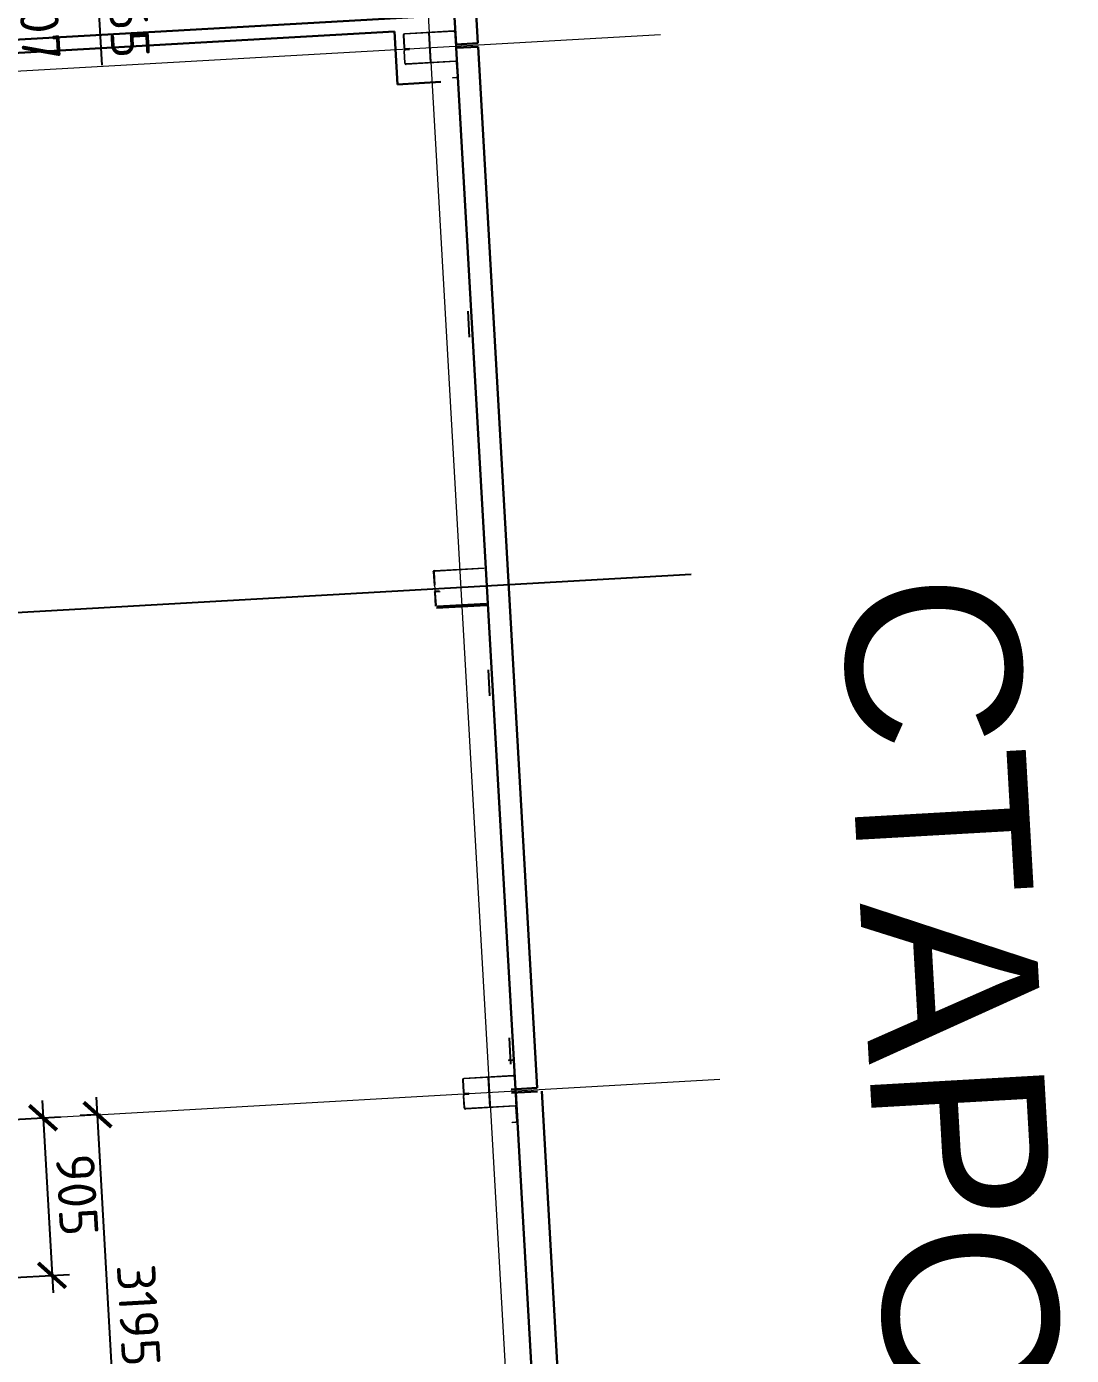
# Model space of a CAD drawing. Header units: metres. Extents: x 107714.6 to 107779.8, y 110796.6 to 110847.9.
# Drawn here: x 107773.82 to 107779.81, y 110823.88 to 110831.5 of the extents above; entities that cross this region are included whole.
import ezdxf

# ---------------------------------------------------------------- set-up
doc = ezdxf.new("R2010")
doc.units = ezdxf.units.M
doc.header["$PDMODE"] = 35
doc.header["$PDSIZE"] = 0.01
for name, pattern in [('CENTER', [50.8, 31.75, -6.35, 6.35, -6.35]), ('XKITLINE00', [0]), ('XKITLINE02', [4, 2, -2])]:
    doc.linetypes.add(name, pattern=pattern)
for name, color, linetype, lineweight in [('Part', 5, 'Continuous', 0), ('ОСИ', 251, 'CENTER', 18), ('Размерные', 45, 'Continuous', 15), ('Стены разрез', 7, 'Continuous', 30)]:
    doc.layers.add(name, color=color, linetype=linetype, lineweight=lineweight)
doc.layers.add('Вспомогательные', color=6, linetype='Continuous', plot=False)
doc.layers.add('размеры', color=7, linetype='Continuous')
doc.styles.add('AxeAndPointZ', font='arial.ttf')
doc.styles.add('GOST 2.304 type A', font='isocpeur.ttf')
doc.dimstyles.new('ISO-25', dxfattribs={"dimtxt": 0.22, "dimasz": 0.15, "dimexe": 0.1, "dimexo": 0, "dimgap": 0.06, "dimtad": 1, "dimdec": 0, "dimlfac": 1000, "dimtxsty": 'GOST 2.304 type A', "dimblk": 'ARCHTICK', "dimcen": 2.5, "dimdle": 0.1, "dimadec": 0, "dimazin": 0, "dimtfac": 1, "dimtdec": 0, "dimtmove": 0, "dimatfit": 3, "dimfxl": 1, "dimarcsym": 0})
doc.dimstyles.new('снизу', dxfattribs={"dimtxt": 0.22, "dimasz": 0.1, "dimexe": 0.1, "dimexo": 0, "dimgap": 0.06, "dimtad": 1, "dimdec": 0, "dimlfac": 1000, "dimtxsty": 'GOST 2.304 type A', "dimblk": 'OBLIQUE', "dimcen": 2.5, "dimdle": 0.1, "dimse1": 1, "dimse2": 1, "dimsd1": 1, "dimsd2": 1, "dimadec": 0, "dimazin": 0, "dimtfac": 1, "dimtdec": 0, "dimtofl": 0, "dimtmove": 2, "dimatfit": 3, "dimfxl": 1, "dimarcsym": 0})

# ---------------------------------------------------------------- blocks, each defined once
blk = doc.blocks.new('к3')
at = {"color": 0, "linetype": 'ByBlock', "lineweight": -2, "ltscale": 200}
for p, q in [((4147425.8, 542836.2), (4147504.8, 542836.2)), ((4147769.8, 542836.2), (4147690.8, 542836.2)), ((4147417.8, 542805.7), (4147417.8, 542828.2)), ((4147417.8, 542805.7), (4147420.8, 542805.7)), ((4147420.8, 542805.7), (4147420.8, 542828.2)), ((4147425.8, 542833.2), (4147504.8, 542833.2)), ((4147509.8, 542828.2), (4147509.8, 542544.2)), ((4147512.8, 542828.2), (4147512.8, 542544.2)), ((4147682.8, 542828.2), (4147682.8, 542544.2)), ((4147685.8, 542828.2), (4147685.8, 542544.2)), ((4147769.8, 542833.2), (4147690.8, 542833.2)), ((4147774.8, 542805.7), (4147774.8, 542828.2)), ((4147777.8, 542805.7), (4147774.8, 542805.7)), ((4147777.8, 542805.7), (4147777.8, 542828.2)), ((4147517.8, 542539.2), (4147588.8, 542539.2)), ((4147517.8, 542536.2), (4147588.8, 542536.2)), ((4147593.8, 542544.2), (4147593.8, 542566.7)), ((4147593.8, 542566.7), (4147596.8, 542566.7)), ((4147596.8, 542544.2), (4147596.8, 542566.7)), ((4147598.8, 542544.2), (4147598.8, 542566.7)), ((4147601.8, 542566.7), (4147598.8, 542566.7)), ((4147601.8, 542544.2), (4147601.8, 542566.7)), ((4147677.8, 542539.2), (4147606.8, 542539.2)), ((4147677.8, 542536.2), (4147606.8, 542536.2))]:
    blk.add_line(p, q, dxfattribs=at)
for centre, radius, start, end in [((4147425.8, 542828.2), 8, 90, 180), ((4147504.8, 542828.2), 8, 0, 90), ((4147690.8, 542828.2), 8, 90, 180), ((4147769.8, 542828.2), 8, 0, 90), ((4147425.8, 542828.2), 5, 90, 180), ((4147504.8, 542828.2), 5, 0, 90), ((4147690.8, 542828.2), 5, 90, 180), ((4147769.8, 542828.2), 5, 0, 90), ((4147517.8, 542544.2), 8, 180, 270), ((4147517.8, 542544.2), 5, 180, 270), ((4147588.8, 542544.2), 8, 270, 0), ((4147588.8, 542544.2), 5, 270, 0), ((4147606.8, 542544.2), 8, 180, 270), ((4147606.8, 542544.2), 5, 180, 270), ((4147677.8, 542544.2), 5, 270, 0), ((4147677.8, 542544.2), 8, 270, 0)]:
    blk.add_arc(centre, radius, start, end, dxfattribs=at)
at = {"layer": 'Вспомогательные', "color": 0, "ltscale": 10}
for p, q in [((4147690.3, 542836.2), (4147505.3, 542836.2)), ((4147682.8, 542686.2), (4147512.8, 542686.2))]:
    blk.add_line(p, q, dxfattribs=at)
blk = doc.blocks.new('_ARCHTICK')
at = {"color": 0, "linetype": 'ByBlock', "const_width": 0.15}
blk.add_lwpolyline([(-0.5, -0.5), (0.5, 0.5)], dxfattribs=at)
blk = doc.blocks.new('*D123')
at = {"layer": 'Defpoints', "color": 0, "transparency": 16777216}
for p in [(107774.2271, 110825.2574), (107774.2445, 110825.2584), (107774.5048, 110822.0731)]:
    blk.add_point(p, dxfattribs=at)
at = {"layer": 'размеры', "color": 0, "lineweight": -2, "transparency": 16777216}
for p, q in [((107774.4141, 110821.9677), (107774.2214, 110825.3573)), ((107774.2445, 110825.2584), (107774.1272, 110825.2518)), ((107774.5048, 110822.0731), (107774.3085, 110822.0619))]:
    blk.add_line(p, q, dxfattribs=at)
at = {"layer": 'размеры', "color": 0, "lineweight": -2, "transparency": 16777216, "xscale": 0.15, "yscale": 0.15, "zscale": 0.15}
for p, rotation in [((107774.2271, 110825.2574), 93.25304974487426), ((107774.4084, 110822.0676), 273.2530497448743)]:
    blk.add_blockref('_ARCHTICK', p, dxfattribs=dict(at, rotation=rotation))
at = {"layer": 'размеры', "color": 0, "transparency": 16777216, "insert": (107774.4628, 110824.1068), "char_height": 0.22, "attachment_point": 5, "rotation": 273.25305, "style": 'GOST 2.304 type A'}
blk.add_mtext('3195', dxfattribs=at)
blk = doc.blocks.new('*D136')
at = {"layer": 'Defpoints', "color": 0, "transparency": 16777216}
for p in [(107773.0929, 110832.019), (107774.2145, 110831.9175), (107773.1023, 110831.8542)]:
    blk.add_point(p, dxfattribs=at)
at = {"layer": 'размеры', "color": 0, "lineweight": -2, "transparency": 16777216}
for p, q in [((107774.1995, 110832.182), (107774.2145, 110831.9175)), ((107773.0929, 110832.019), (107774.305, 110832.0879)), ((107773.1023, 110831.8542), (107774.3143, 110831.9231)), ((107774.2145, 110831.9175), (107774.251, 110831.2745))]:
    blk.add_line(p, q, dxfattribs=at)
at = {"layer": 'размеры', "color": 0, "lineweight": -2, "transparency": 16777216, "xscale": 0.15, "yscale": 0.15, "zscale": 0.15}
for p, rotation in [((107774.2051, 110832.0822), 93.25304974487426), ((107774.2145, 110831.9175), 273.2530497448743)]:
    blk.add_blockref('_ARCHTICK', p, dxfattribs=dict(at, rotation=rotation))
at = {"layer": 'размеры', "color": 0, "transparency": 16777216, "insert": (107774.4067, 110831.5307), "char_height": 0.22, "attachment_point": 5, "rotation": 273.25305, "style": 'GOST 2.304 type A'}
blk.add_mtext('165', dxfattribs=at)
blk = doc.blocks.new('*D141')
at = {"layer": 'Defpoints', "color": 0, "transparency": 16777216}
for p in [(107772.7708, 110825.1747), (107772.7992, 110824.2698), (107773.966, 110824.3361)]:
    blk.add_point(p, dxfattribs=at)
at = {"layer": 'размеры', "color": 0, "lineweight": -2, "transparency": 16777216}
for p, q in [((107773.909, 110825.3395), (107773.9717, 110824.2363)), ((107772.7708, 110825.1747), (107774.0145, 110825.2454)), ((107772.7992, 110824.2698), (107774.0658, 110824.3418))]:
    blk.add_line(p, q, dxfattribs=at)
at = {"layer": 'размеры', "color": 0, "lineweight": -2, "transparency": 16777216, "xscale": 0.15, "yscale": 0.15, "zscale": 0.15}
for p, rotation in [((107773.9146, 110825.2397), 93.25304974487426), ((107773.966, 110824.3361), 273.2530497448743)]:
    blk.add_blockref('_ARCHTICK', p, dxfattribs=dict(at, rotation=rotation))
at = {"layer": 'размеры', "color": 0, "transparency": 16777216, "insert": (107774.11, 110824.7976), "char_height": 0.22, "attachment_point": 5, "rotation": 273.25305, "style": 'GOST 2.304 type A'}
blk.add_mtext('905', dxfattribs=at)
blk = doc.blocks.new('*D57')
at = {"layer": 'Defpoints', "color": 0, "transparency": 16777216}
for p in [(107773.0097, 110832.0563, 21.737), (107773.8614, 110832.1047), (107773.5813, 110831.8815)]:
    blk.add_point(p, dxfattribs=at)
at = {"layer": 'размеры', "color": 0, "transparency": 16777216, "insert": (107773.8941, 110831.5296), "char_height": 0.22, "attachment_point": 5, "rotation": 273.25305, "style": 'GOST 2.304 type A'}
blk.add_mtext('207', dxfattribs=at)
blk = doc.blocks.new('_Oblique')
at = {"color": 0, "linetype": 'ByBlock', "lineweight": -2}
blk.add_line((-0.5, -0.5), (0.5, 0.5), dxfattribs=at)

msp = doc.modelspace()

# ---------------------------------------------------------------- linework, layer by layer
for points in [[(107776.3504, 110829.8655), (107776.3589, 110829.7158)], [(107777.6312, 110828.3556), (107763.8972, 110827.575)], [(107776.4673, 110827.8088), (107776.4758, 110827.6591)], [(107776.5873, 110825.6971), (107776.5958, 110825.5473)]]:
    msp.add_lwpolyline(points)
at = {"layer": 'Part', "color": 0, "linetype": 'XKITLINE00', "lineweight": 9}
for p, q in [((107776.1585, 110828.3771), (107776.4451, 110828.3934)), ((107776.1588, 110828.3746), (107776.4453, 110828.3909)), ((107776.1524, 110828.3702), (107776.1524, 110828.3711)), ((107776.1524, 110828.3702), (107776.157, 110828.2893)), ((107776.1549, 110828.3709), (107776.1549, 110828.3703)), ((107776.1549, 110828.3703), (107776.1595, 110828.2896)), ((107776.155, 110828.3679), (107776.1551, 110828.3688)), ((107776.155, 110828.3679), (107776.1592, 110828.2949)), ((107776.1576, 110828.3686), (107776.1575, 110828.368)), ((107776.1575, 110828.368), (107776.1617, 110828.2951)), ((107776.1576, 110828.3769), (107776.1585, 110828.3771)), ((107776.1588, 110828.3746), (107776.1581, 110828.3745)), ((107776.1603, 110828.3746), (107776.1611, 110828.3747)), ((107776.159, 110828.2544), (107776.159, 110828.2553)), ((107776.159, 110828.2544), (107776.1636, 110828.1735)), ((107776.1615, 110828.2551), (107776.1615, 110828.2544)), ((107776.1615, 110828.2544), (107776.1661, 110828.1738)), ((107776.1618, 110828.2491), (107776.1618, 110828.25)), ((107776.1618, 110828.2491), (107776.166, 110828.1761)), ((107776.1643, 110828.2498), (107776.1643, 110828.2492)), ((107776.1643, 110828.2492), (107776.1684, 110828.1763)), ((107776.1653, 110828.2588), (107776.1647, 110828.2587)), ((107776.1887, 110828.2601), (107776.1653, 110828.2588)), ((107776.167, 110828.2558), (107776.1678, 110828.2559)), ((107776.1681, 110828.2534), (107776.1675, 110828.2533)), ((107776.1678, 110828.2559), (107776.1914, 110828.2572)), ((107776.1915, 110828.2547), (107776.1681, 110828.2534)), ((107776.1704, 110828.1699), (107776.4569, 110828.1862)), ((107776.1705, 110828.1674), (107776.457, 110828.1837)), ((107776.1727, 110828.1725), (107776.4592, 110828.1888)), ((107776.1727, 110828.17), (107776.4593, 110828.1863))]:
    msp.add_line(p, q, dxfattribs=at)
at = {"layer": 'Part', "color": 0, "linetype": 'XKITLINE02', "lineweight": 9}
msp.add_line((107776.4557, 110828.1886), (107776.1762, 110828.1727), dxfattribs=at)
at = {"layer": 'Part', "color": 0, "linetype": 'XKITLINE00', "lineweight": 9}
for points, elevation in [([(107776.1585, 110828.3233), (107776.1631, 110828.2425)], 21.1325), ([(107776.1708, 110828.1613), (107776.4573, 110828.1776)], 20.7393)]:
    msp.add_lwpolyline(points, dxfattribs=dict(at, elevation=elevation))
for centre, radius in [((107776.1589, 110828.3706), 0.0065), ((107776.1589, 110828.3706), 0.00399), ((107776.1615, 110828.3682), 0.00651), ((107776.1615, 110828.3682), 0.004), ((107776.1655, 110828.2548), 0.0065), ((107776.1655, 110828.2548), 0.00399), ((107776.1683, 110828.2494), 0.00651), ((107776.1683, 110828.2494), 0.004)]:
    msp.add_arc(centre, radius, 101.43487, 175.07123, dxfattribs=at)
at = {"layer": 'ОСИ'}
for p, q in [((107775.2427, 110847.0626), (107777.9358, 110799.68)), ((107763.2325, 110830.6422), (107777.4553, 110831.4506)), ((107762.8967, 110827.5181), (107777.6312, 110828.3556)), ((107763.0613, 110824.6228), (107777.7957, 110825.4603))]:
    msp.add_line(p, q, dxfattribs=at)
at = {"layer": 'Стены разрез'}
for p, q in [((107776.4083, 110831.4011), (107776.2219, 110834.6808)), ((107776.1034, 110834.5629), (107776.2835, 110831.394)), ((107770.793, 110831.2522), (107776.2434, 110831.562)), ((107772.4244, 110831.2698), (107775.9307, 110831.4691)), ((107775.9307, 110831.4691), (107775.948, 110831.1651)), ((107776.2835, 110831.394), (107776.4083, 110831.4011)), ((107776.4095, 110831.3811), (107776.2847, 110831.3741)), ((107776.2847, 110831.3741), (107776.624, 110825.4037)), ((107776.7488, 110825.4108), (107776.4095, 110831.3811)), ((107775.948, 110831.1651), (107776.1956, 110831.1792)), ((107776.5991, 110825.4023), (107776.7488, 110825.4108)), ((107776.7499, 110825.3908), (107776.6002, 110825.3823)), ((107776.6251, 110825.3837), (107776.9645, 110819.4134)), ((107777.1142, 110819.4219), (107776.7749, 110825.3922))]:
    msp.add_line(p, q, dxfattribs=at)

# ---------------------------------------------------------------- block references
at = {"layer": 'Размерные', "color": 0, "xscale": 0.0009999999999999998, "yscale": 0.0009999999999999998, "zscale": 0.0009999999999999998, "rotation": 273.2530497448619}
for p in [(106998.9633, 114941.4948), (106999.3038, 114935.5045)]:
    msp.add_blockref('к3', p, dxfattribs=at)

# ---------------------------------------------------------------- texts
at = {"layer": 'размеры', "color": 1, "style": 'AxeAndPointZ'}
msp.add_text('СТАРОЕ', height=1, rotation=273.25305, dxfattribs=at).set_placement((107778.4929, 110828.3305))

# ---------------------------------------------------------------- dimensions: what is measured, and where the dimension line sits
at = {"layer": 'размеры'}
for base, p1, p2, picture, middle in [((107774.2145, 110831.9175), (107773.0929, 110832.019), (107773.1023, 110831.8542), '*D136', (107774.4067, 110831.5307)), ((107773.966, 110824.3361), (107772.7708, 110825.1747), (107772.7992, 110824.2698), '*D141', (107774.11, 110824.7976))]:
    dim = msp.add_linear_dim(base=base, p1=p1, p2=p2, angle=273.25305, dimstyle='ISO-25', dxfattribs=at)
    dim.commit()
    dim.dimension.update_dxf_attribs({"geometry": picture, "text_midpoint": middle})
dim = msp.add_linear_dim(base=(107773.8614, 110832.1047), p1=(107773.5813, 110831.8815), p2=(107773.0097, 110832.0563, 21.737), angle=273.25305, dimstyle='снизу', dxfattribs=at)
dim.commit()
dim.dimension.update_dxf_attribs({"geometry": '*D57', "text_midpoint": (107773.8941, 110831.5296), "dimtype": 160})
dim = msp.add_linear_dim(base=(107774.2271, 110825.2574), p1=(107774.5048, 110822.0731), p2=(107774.2445, 110825.2584), angle=273.25305, dimstyle='ISO-25', override={"dimtmove": 1}, dxfattribs=at)
dim.commit()
dim.dimension.update_dxf_attribs({"geometry": '*D123', "text_midpoint": (107774.293, 110824.0972), "dimtype": 160})

doc.saveas('drawing.dxf')
